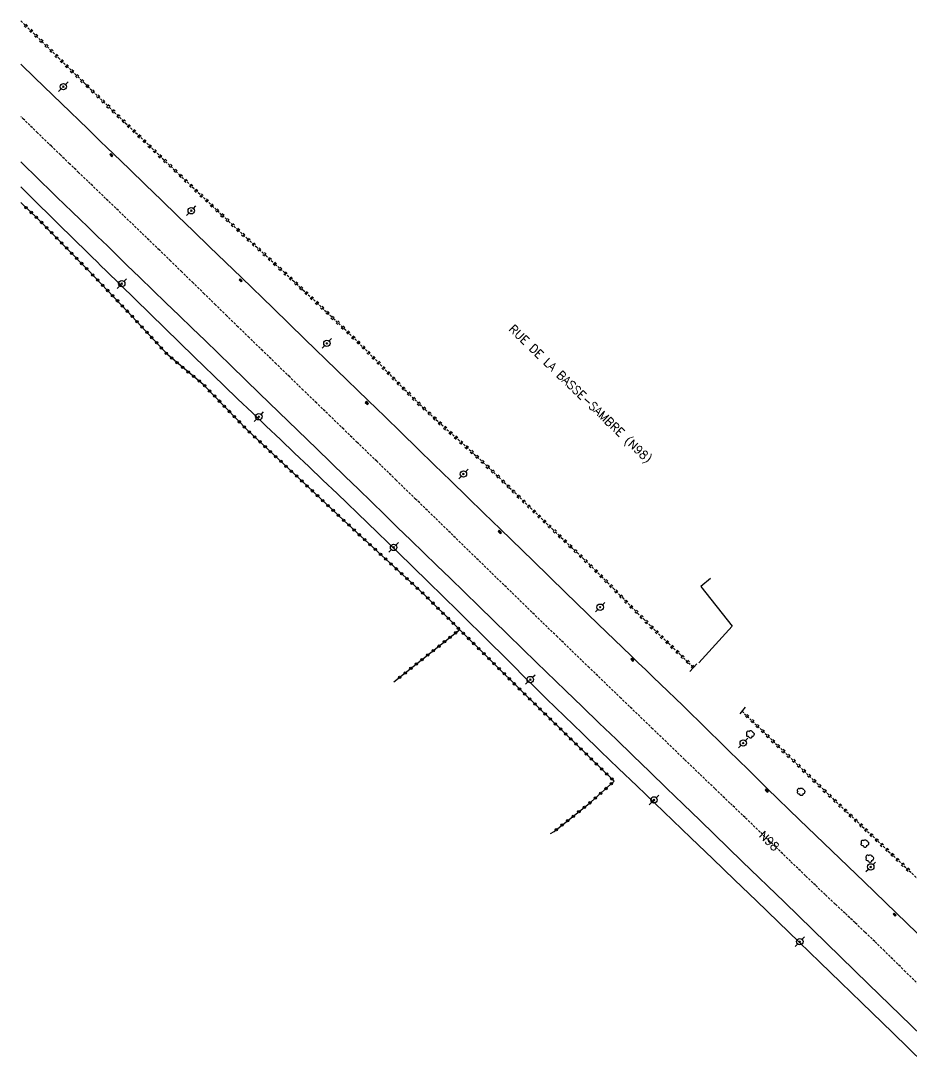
# Model space of a CAD drawing. Header units: millimetres. Extents: x 169000 to 170001, y 127000 to 128001.
# Drawn here: x 169000 to 169186.3, y 127777.7 to 127995.8 of the extents above; entities that cross this region are included whole.
import ezdxf
from ezdxf.enums import TextEntityAlignment as Align

# ---------------------------------------------------------------- set-up
doc = ezdxf.new("R2010")
doc.units = ezdxf.units.MM
doc.linetypes.add('DASHED', pattern=[0.75, 0.5, -0.25])
doc.layers.get('0').update_dxf_attribs({"linetype": 'CONTINUOUS'})
for name, color, linetype in [('W0001', 6, 'DASHED'), ('W0008', 7, 'CONTINUOUS'), ('W0120', 7, 'CONTINUOUS'), ('W0220', 5, 'DASHED'), ('W0300', 7, 'CONTINUOUS'), ('W0323', 7, 'CONTINUOUS'), ('W0330', 7, 'CONTINUOUS'), ('W0402', 7, 'CONTINUOUS'), ('W0473', 7, 'CONTINUOUS'), ('W0989', 7, 'CONTINUOUS'), ('W0990', 7, 'CONTINUOUS')]:
    doc.layers.add(name, color=color, linetype=linetype)
doc.styles.get("Standard").update_dxf_attribs({"font": 'romans.shx', "width": 0.85})

# ---------------------------------------------------------------- blocks, each defined once
blk = doc.blocks.new('T473')
for p, q in [((-0.166667, 0.166667), (0.166667, -0.166667)), ((-0.166667, -0.166667), (0.166667, 0.166667)), ((0.500001, 0.500001), (1.000002, 1.000002)), ((-1.000002, -1.000002), (-0.500001, -0.500001))]:
    blk.add_line(p, q)
blk.add_ellipse((0, 0), major_axis=(0.471405, 0.471405), ratio=1, start_param=5.4977871438, end_param=11.780972451)
blk = doc.blocks.new('T300')
for p, q in [((-0.8, 0.51), (-0.86, 0.34)), ((-0.86, 0.34), (-0.86, 0.17)), ((-0.86, 0.17), (-0.74, 0.06)), ((-0.69, 0.63), (-0.8, 0.51)), ((-0.8, -0.06), (-0.74, 0.06)), ((-0.74, 0.06), (-0.69, 0.11)), ((-0.57, 0.69), (-0.69, 0.63)), ((-0.46, 0.69), (-0.57, 0.69)), ((-0.29, 0.63), (-0.46, 0.69)), ((-0.29, 0.63), (-0.17, 0.74)), ((-0.23, 0.57), (-0.29, 0.63)), ((-0.17, 0.74), (-0.06, 0.8)), ((-0.06, 0.8), (0.06, 0.8)), ((0.06, 0.8), (0.23, 0.74)), ((0.23, 0.74), (0.34, 0.63)), ((0.34, 0.63), (0.4, 0.51)), ((0.46, 0.46), (0.34, 0.46)), ((0.4, 0.51), (0.4, 0.46)), ((0.57, 0.4), (0.46, 0.46)), ((0.57, 0.4), (0.69, 0.29)), ((0.69, 0.29), (0.74, 0.17)), ((0.74, 0.06), (0.69, -0.17)), ((0.74, 0.17), (0.74, 0.06)), ((-0.8, -0.17), (-0.8, -0.06)), ((-0.8, -0.23), (-0.8, -0.17)), ((-0.74, -0.34), (-0.8, -0.23)), ((-0.69, -0.4), (-0.74, -0.34)), ((-0.51, -0.46), (-0.69, -0.4)), ((-0.4, -0.46), (-0.51, -0.46)), ((-0.4, -0.46), (-0.34, -0.46)), ((-0.34, -0.46), (-0.34, -0.4)), ((-0.34, -0.51), (-0.34, -0.46)), ((-0.29, -0.63), (-0.34, -0.51)), ((-0.17, -0.74), (-0.29, -0.63)), ((-0.06, -0.8), (-0.17, -0.74)), ((0.06, -0.8), (-0.06, -0.8)), ((0.17, -0.74), (0.06, -0.8)), ((0.23, -0.69), (0.17, -0.74)), ((0.29, -0.46), (0.23, -0.46)), ((0.29, -0.63), (0.23, -0.69)), ((0.46, -0.4), (0.29, -0.46)), ((0.34, -0.51), (0.29, -0.63)), ((0.34, -0.51), (0.34, -0.46)), ((0.57, -0.34), (0.46, -0.4)), ((0.63, -0.29), (0.57, -0.34)), ((0.69, -0.17), (0.63, -0.29))]:
    blk.add_line(p, q)
blk = doc.blocks.new('avaloir')
for p, q in [((-3, 0), (-3, -6)), ((0, 0), (0, -6)), ((3, 0), (3, -6))]:
    blk.add_line(p, q)
blk.add_lwpolyline([(0, 0), (-6, 0), (-6, -6), (6, -6), (6, 0), (-6, 0)])
blk = doc.blocks.new('T684')
at = {"xscale": 0.1666666666666667, "yscale": 0.1666666666666667, "rotation": 270}
blk.add_blockref('avaloir', (0, 0), dxfattribs=at)
blk = doc.blocks.new('t323o')
at = {"color": 0, "linetype": 'Continuous'}
for radius in [0.25, 0.15]:
    blk.add_circle((0, 0), radius, dxfattribs=at)
blk = doc.blocks.new('t220o')
at = {"color": 0, "linetype": 'Continuous'}
for p, q in [((-0.25, 0.25), (0.25, 0.25)), ((-0.25, -0.25), (0.25, -0.25))]:
    blk.add_line(p, q, dxfattribs=at)

msp = doc.modelspace()

# ---------------------------------------------------------------- linework, layer by layer
at = {"layer": 'W0001', "linetype": 'DASHED'}
for points in [[(169014, 127962.23), (169012.09, 127964.06), (169010.19, 127965.89), (169008.29, 127967.72), (169006.39, 127969.55), (169003.49, 127972.37), (169000.59, 127975.19), (169000, 127975.76)], [(169189.55, 127792.51), (169185.15, 127796.84), (169180.75, 127801.18), (169178.71, 127803.17), (169176.65, 127805.14), (169174.58, 127807.1), (169172.51, 127809.05), (169170.43, 127811), (169168.35, 127812.96), (169166.29, 127814.92), (169164.23, 127816.9), (169161.07, 127819.95), (169157.91, 127823), (169154.74, 127826.05), (169151.57, 127829.09), (169148.4, 127832.13), (169145.23, 127835.17), (169142.06, 127838.22), (169138.9, 127841.26), (169132.24, 127847.67), (169125.59, 127854.07), (169118.94, 127860.48), (169112.3, 127866.9), (169109.09, 127870), (169105.89, 127873.11), (169102.69, 127876.22), (169099.5, 127879.33), (169096.3, 127882.44), (169093.1, 127885.55), (169089.9, 127888.66), (169086.7, 127891.77), (169082.63, 127895.73), (169078.55, 127899.68), (169074.48, 127903.64), (169070.4, 127907.59), (169067.57, 127910.33), (169064.75, 127913.07), (169061.92, 127915.8), (169059.1, 127918.54), (169056.27, 127921.28), (169053.44, 127924.02), (169050.62, 127926.76), (169047.8, 127929.5), (169045.45, 127931.79), (169043.1, 127934.08), (169040.75, 127936.37), (169038.4, 127938.67), (169036.05, 127940.96), (169033.7, 127943.25), (169031.35, 127945.54), (169028.99, 127947.83), (169025.25, 127951.44), (169021.5, 127955.04), (169017.75, 127958.63), (169014, 127962.23)]]:
    msp.add_lwpolyline(points, dxfattribs=at)
at = {"layer": 'W0008'}
for points in [[(169014, 127973.15), (169008.48, 127978.49), (169002.96, 127983.83), (169000, 127986.7)], [(169187.63, 127804.89), (169183.23, 127809.12), (169176.48, 127815.62), (169169.72, 127822.12), (169162.97, 127828.62), (169156.24, 127835.15), (169154.22, 127837.13), (169152.2, 127839.11), (169150.18, 127841.09), (169148.17, 127843.08), (169146.15, 127845.06), (169144.14, 127847.05), (169142.12, 127849.03), (169140.09, 127851.01), (169138.55, 127852.51), (169137, 127854.01), (169135.45, 127855.5), (169133.9, 127856.99), (169132.35, 127858.49), (169130.79, 127859.98), (169129.24, 127861.48), (169127.69, 127862.97), (169120.86, 127869.58), (169114.03, 127876.19), (169107.2, 127882.8), (169100.38, 127889.41), (169096.92, 127892.78), (169093.46, 127896.14), (169090, 127899.51), (169086.54, 127902.88), (169083.09, 127906.25), (169079.63, 127909.62), (169076.17, 127912.98), (169072.71, 127916.35), (169066.08, 127922.78), (169059.45, 127929.21), (169052.81, 127935.63), (169046.17, 127942.05), (169042.82, 127945.29), (169039.47, 127948.53), (169036.12, 127951.77), (169032.77, 127955.01), (169029.42, 127958.24), (169026.07, 127961.48), (169022.72, 127964.72), (169019.37, 127967.96), (169018.03, 127969.26), (169016.69, 127970.56), (169015.34, 127971.85), (169014, 127973.15)], [(169000, 127966.26), (169001.09, 127965.19), (169002.71, 127963.62), (169004.32, 127962.06), (169005.93, 127960.49), (169007.55, 127958.92), (169009.16, 127957.36), (169010.77, 127955.79), (169012.39, 127954.22), (169014, 127952.65)], [(169014, 127952.65), (169016.05, 127950.66), (169018.11, 127948.67), (169020.16, 127946.68), (169022.21, 127944.68), (169024.94, 127942.05), (169027.66, 127939.41), (169030.38, 127936.78), (169033.11, 127934.15), (169035.83, 127931.51), (169038.56, 127928.88), (169041.28, 127926.24), (169044, 127923.61), (169049.98, 127917.82), (169055.96, 127912.03), (169061.93, 127906.24), (169067.91, 127900.45), (169070.65, 127897.79), (169073.39, 127895.13), (169076.13, 127892.46), (169078.87, 127889.8), (169081.61, 127887.14), (169084.35, 127884.47), (169087.09, 127881.81), (169089.83, 127879.15), (169095.87, 127873.28), (169101.92, 127867.4), (169107.96, 127861.53), (169114.01, 127855.67), (169117.53, 127852.26), (169121.05, 127848.86), (169124.57, 127845.47), (169128.09, 127842.07), (169131.62, 127838.67), (169135.14, 127835.27), (169138.66, 127831.87), (169142.17, 127828.47), (169150.99, 127819.91), (169159.8, 127811.36), (169168.6, 127802.79), (169177.41, 127794.23), (169181.86, 127789.92), (169186.32, 127785.61), (169190.77, 127781.3)]]:
    msp.add_lwpolyline(points, dxfattribs=at)
at = {"layer": 'W0120'}
for points in [[(169141.49, 127861.23), (169140.02, 127859.67)], [(169151.62, 127852.15), (169150.48, 127850.76)]]:
    msp.add_lwpolyline(points, dxfattribs=at)
at = {"layer": 'W0220', "linetype": 'DASHED'}
for points in [[(169000, 127995.78), (169000.95, 127994.85), (169002.69, 127993.15), (169004.42, 127991.45), (169006.16, 127989.74), (169007.89, 127988.04), (169009.62, 127986.33), (169011.36, 127984.63), (169013.1, 127982.94), (169013.32, 127982.72), (169013.55, 127982.5), (169013.77, 127982.28), (169014, 127982.06)], [(169014, 127982.06), (169017.93, 127978.26), (169021.86, 127974.46), (169025.8, 127970.68), (169029.75, 127966.9), (169033.17, 127963.62), (169036.6, 127960.36), (169040.03, 127957.1), (169043.48, 127953.86), (169045.42, 127952.05), (169047.36, 127950.26), (169049.31, 127948.47), (169051.27, 127946.68), (169053.22, 127944.89), (169055.17, 127943.11), (169057.11, 127941.31), (169059.05, 127939.51), (169061.95, 127936.79), (169064.85, 127934.06), (169067.72, 127931.32), (169070.58, 127928.55), (169072.14, 127927), (169073.68, 127925.44), (169075.21, 127923.87), (169076.74, 127922.29), (169078.27, 127920.72), (169079.8, 127919.15), (169081.36, 127917.6), (169082.93, 127916.06), (169084.62, 127914.46), (169086.33, 127912.87), (169088.05, 127911.3), (169089.79, 127909.75), (169091.52, 127908.19), (169093.25, 127906.63), (169094.97, 127905.06), (169096.68, 127903.47), (169098.36, 127901.88), (169100.04, 127900.29), (169101.7, 127898.69), (169103.36, 127897.08), (169105.02, 127895.47), (169106.68, 127893.86), (169108.34, 127892.25), (169110.01, 127890.64), (169111.29, 127889.42), (169112.57, 127888.19), (169113.85, 127886.97), (169115.14, 127885.75), (169116.42, 127884.52), (169117.7, 127883.29), (169118.97, 127882.06), (169120.24, 127880.82), (169121.51, 127879.55), (169122.78, 127878.27), (169124.04, 127876.99), (169125.3, 127875.7), (169126.56, 127874.42), (169127.82, 127873.13), (169129.09, 127871.85), (169130.36, 127870.58), (169132.94, 127868.05), (169135.53, 127865.54), (169138.13, 127863.04), (169140.75, 127860.55)], [(169150.95, 127851.33), (169170.11, 127832.89), (169186.19, 127817.72)], [(169187.94, 127816.03), (169186.19, 127817.72)]]:
    msp.add_lwpolyline(points, dxfattribs=at)
at = {"layer": 'W0323'}
for points in [[(169014, 127943.69), (169013.49, 127944.23), (169003.44, 127954.5), (169000, 127957.74)], [(169124.19, 127836.68), (169105.35, 127855.04), (169084.3, 127875.86), (169067.62, 127891.22), (169059.97, 127898.42), (169047.54, 127910.04), (169038.18, 127919.71), (169030.84, 127925.8), (169022.35, 127934.98), (169014, 127943.69)], [(169078.1, 127857.48), (169091.85, 127868.4)], [(169110.83, 127825.77), (169111.61, 127826.2), (169119.38, 127832.36), (169124.19, 127836.68)]]:
    msp.add_lwpolyline(points, dxfattribs=at)
at = {"layer": 'W0330'}
for points in [[(169000, 127961.03), (169001.76, 127959.3), (169007.88, 127953.27), (169014, 127947.24)], [(169014, 127947.24), (169014.94, 127946.32), (169015.88, 127945.4), (169016.83, 127944.47), (169017.77, 127943.55), (169023.94, 127937.52), (169030.11, 127931.5), (169036.29, 127925.48), (169042.49, 127919.49), (169045.44, 127916.65), (169048.4, 127913.82), (169051.36, 127910.99), (169054.33, 127908.17), (169057.3, 127905.35), (169060.26, 127902.53), (169063.22, 127899.7), (169066.18, 127896.86), (169072.54, 127890.73), (169078.89, 127884.6), (169085.22, 127878.44), (169091.54, 127872.27), (169093.86, 127869.99), (169096.17, 127867.7), (169098.47, 127865.4), (169100.78, 127863.1), (169103.08, 127860.8), (169105.38, 127858.51), (169107.7, 127856.22), (169110.02, 127853.94), (169113.78, 127850.28), (169117.55, 127846.64), (169121.33, 127843), (169125.11, 127839.37), (169128.9, 127835.74), (169132.69, 127832.11), (169136.48, 127828.48), (169140.26, 127824.84), (169144.82, 127820.45), (169149.38, 127816.05), (169153.94, 127811.66), (169158.5, 127807.26), (169162.87, 127803.04), (169167.24, 127798.83), (169171.61, 127794.61), (169175.96, 127790.39), (169182.49, 127784.05), (169189.01, 127777.7)], [(169144.36, 127879.07), (169142.33, 127877.43)], [(169142.33, 127877.43), (169148.9, 127869.12), (169141.88, 127861.48)]]:
    msp.add_lwpolyline(points, dxfattribs=at)

# ---------------------------------------------------------------- block references
at = {"layer": 'W0220'}
for p, rotation in [((169001.07, 127994.73), 315.6126943045678), ((169002.15, 127993.68), 315.6126943045678), ((169003.22, 127992.63), 315.5071967769583), ((169004.29, 127991.58), 315.5071967769583), ((169005.36, 127990.53), 315.4481014009178), ((169006.43, 127989.48), 315.4451540514581), ((169007.49, 127988.42), 315.4451540514581), ((169008.56, 127987.37), 315.4983547930733), ((169009.63, 127986.32), 315.5979578563457), ((169010.71, 127985.27), 315.5979578563457), ((169011.78, 127984.22), 315.7439628590119), ((169012.85, 127983.18), 315.7439628590119), ((169013.93, 127982.13), 315.8566647607935), ((169015.08, 127981.02), 315.9257289757452), ((169016.16, 127979.97), 315.9257289757452), ((169017.23, 127978.93), 315.9257289757452), ((169018.31, 127977.89), 316.0459041842709), ((169019.39, 127976.85), 316.0459041842709), ((169020.47, 127975.81), 316.0459041842709), ((169021.55, 127974.76), 316.0459041842709), ((169022.63, 127973.72), 316.1494054814912), ((169023.71, 127972.69), 316.1494054814912), ((169024.8, 127971.65), 316.1494054814912), ((169025.88, 127970.61), 316.2362328160326), ((169026.96, 127969.57), 316.2362328160326), ((169028.04, 127968.53), 316.2362328160326), ((169029.13, 127967.49), 316.2362328160326), ((169030.21, 127966.46), 316.288284504956), ((169031.3, 127965.42), 316.288284504956), ((169032.38, 127964.38), 316.288284504956), ((169033.46, 127963.35), 316.3512802628916), ((169034.55, 127962.31), 316.3512802628916), ((169035.63, 127961.28), 316.3512802628916), ((169036.72, 127960.24), 316.5079762689638), ((169037.81, 127959.21), 316.5079762689638), ((169038.9, 127958.18), 316.5079762689638), ((169039.99, 127957.15), 316.5079762689638), ((169041.08, 127956.12), 316.7583700806614), ((169042.17, 127955.09), 316.7583700806614), ((169043.26, 127954.06), 316.7583700806614), ((169044.36, 127953.04), 317.041049105062), ((169045.46, 127952.02), 317.285509004626), ((169046.56, 127951), 317.285509004626), ((169047.66, 127949.98), 317.4534530357477), ((169048.77, 127948.97), 317.4534530357477), ((169049.87, 127947.95), 317.5448794529358), ((169050.98, 127946.94), 317.5448794529358), ((169052.09, 127945.93), 317.5439999673295), ((169053.19, 127944.92), 317.5439999673295), ((169054.3, 127943.9), 317.4508146285463), ((169055.4, 127942.89), 317.2811118148263), ((169056.51, 127941.87), 317.2811118148263), ((169057.61, 127940.85), 317.0348932887551), ((169058.7, 127939.83), 317.0348932887551), ((169059.8, 127938.8), 316.8644549879555), ((169060.89, 127937.78), 316.8644549879555), ((169061.99, 127936.75), 316.72289800577), ((169063.08, 127935.72), 316.72289800577), ((169064.17, 127934.7), 316.72289800577), ((169065.26, 127933.67), 316.3916266630239), ((169066.35, 127932.63), 316.3916266630239), ((169067.43, 127931.6), 316.3916266630239), ((169068.51, 127930.55), 315.8706621262527), ((169069.59, 127929.51), 315.8706621262527), ((169070.67, 127928.46), 315.2305839993522), ((169071.73, 127927.41), 315.2305839993522), ((169072.79, 127926.34), 314.6358529679456), ((169073.84, 127925.28), 314.2484853380515), ((169074.89, 127924.2), 314.2484853380515), ((169075.93, 127923.13), 314.0685106851582), ((169076.98, 127922.05), 314.1352859854031), ((169078.02, 127920.97), 314.1352859854031), ((169079.07, 127919.9), 314.4487828423628), ((169080.12, 127918.83), 314.9695969575241), ((169081.18, 127917.77), 314.9695969575241), ((169082.25, 127916.72), 315.697688596227), ((169083.33, 127915.68), 316.4939507433897), ((169084.42, 127914.65), 316.4939507433897), ((169085.52, 127913.62), 317.1939722687853), ((169086.62, 127912.61), 317.70431907335), ((169087.73, 127911.6), 317.70431907335), ((169088.84, 127910.59), 318.0249585526441), ((169089.96, 127909.59), 318.1128293814481), ((169091.08, 127908.59), 318.1128293814481), ((169092.19, 127907.58), 317.9678992472901), ((169093.31, 127906.58), 317.6331758664077), ((169094.41, 127905.57), 317.6331758664077), ((169095.52, 127904.55), 317.108680643781), ((169096.62, 127903.53), 317.108680643781), ((169097.71, 127902.5), 316.6422540391901), ((169098.8, 127901.47), 316.3399875164159), ((169099.88, 127900.44), 316.3399875164159), ((169100.96, 127899.4), 316.1040828567673), ((169102.04, 127898.35), 315.9345419038472), ((169103.12, 127897.31), 315.9345419038472), ((169104.2, 127896.27), 315.8490835134402), ((169105.27, 127895.22), 315.8477116644183), ((169106.35, 127894.18), 315.8477116644183), ((169107.43, 127893.13), 315.912714078647), ((169108.5, 127892.09), 316.0440902457685), ((169109.58, 127891.05), 316.0440902457685), ((169110.67, 127890.01), 316.2052844354251), ((169111.75, 127888.97), 316.3396906882953), ((169112.84, 127887.94), 316.4038119797881), ((169113.92, 127886.9), 316.3976477450616), ((169115.01, 127885.87), 316.3976477450616), ((169116.09, 127884.83), 316.3107051821617), ((169117.18, 127883.79), 316.1429883871886), ((169118.25, 127882.75), 315.9049970385331), ((169119.33, 127881.71), 315.5967332226531), ((169120.4, 127880.66), 315.200640198349), ((169121.47, 127879.6), 315.200640198349), ((169122.52, 127878.54), 314.7964624452969), ((169123.58, 127877.47), 314.5145360917685), ((169124.63, 127876.4), 314.3548686184909), ((169125.67, 127875.32), 314.3432351513037), ((169126.72, 127874.25), 314.4796374409659), ((169127.77, 127873.18), 314.4796374409659), ((169128.83, 127872.11), 314.7383032767436), ((169129.89, 127871.05), 315.1192257951051), ((169130.96, 127870), 315.4954131504903), ((169132.03, 127868.95), 315.4954131504903), ((169133.1, 127867.9), 315.8162262603569), ((169134.17, 127866.85), 315.8162262603569), ((169135.25, 127865.81), 315.8162262603569), ((169136.33, 127864.77), 316.1370402455306), ((169137.41, 127863.73), 316.1370402455306), ((169138.49, 127862.69), 316.4578551061471), ((169139.58, 127861.66), 316.4578551061471), ((169140.67, 127860.62), 316.4578551061471), ((169152.03, 127850.29), 316.1031122012634), ((169153.11, 127849.25), 316.1031122012634), ((169154.19, 127848.21), 316.1031122012634), ((169155.27, 127847.17), 316.1031122012634), ((169156.35, 127846.13), 316.1031122012634), ((169157.43, 127845.09), 316.1031122012634), ((169158.51, 127844.05), 316.1031122012634), ((169159.59, 127843.01), 316.1031122012634), ((169160.67, 127841.97), 316.1031122012634), ((169161.76, 127840.93), 316.1031122012634), ((169162.84, 127839.89), 316.1031122012634), ((169163.92, 127838.85), 316.1031122012634), ((169165, 127837.81), 316.1031122012634), ((169166.08, 127836.77), 316.1031122012634), ((169167.16, 127835.73), 316.1031122012634), ((169168.24, 127834.69), 316.1031122012634), ((169169.32, 127833.65), 316.1031122012634), ((169170.41, 127832.61), 316.6717524850848), ((169171.5, 127831.58), 316.6717524850848), ((169172.59, 127830.55), 316.6717524850848), ((169173.68, 127829.52), 316.6717524850848), ((169174.77, 127828.49), 316.6717524850848), ((169175.86, 127827.46), 316.6717524850848), ((169176.95, 127826.44), 316.6717524850848), ((169178.04, 127825.41), 316.6717524850848), ((169179.13, 127824.38), 316.6717524850848), ((169180.23, 127823.35), 316.6717524850848), ((169181.32, 127822.32), 316.6717524850848), ((169182.41, 127821.29), 316.6717524850848), ((169183.5, 127820.26), 316.6717524850848), ((169184.59, 127819.23), 316.6717524850848), ((169185.68, 127818.2), 316.6717524850848)]:
    msp.add_blockref('t220o', p, dxfattribs=dict(at, rotation=rotation))
at = {"layer": 'W0300'}
for p in [(169152.72, 127846.48), (169163.36, 127834.47), (169176.71, 127823.63), (169177.72, 127820.51)]:
    msp.add_blockref('T300', p, dxfattribs=at)
at = {"layer": 'W0323'}
for p, rotation in [((169001.09, 127956.71), 136.6729249782644), ((169002.18, 127955.68), 136.6729249782644), ((169003.27, 127954.65), 136.6729249782644), ((169004.33, 127953.59), 134.3769685483182), ((169005.38, 127952.52), 134.3769685483182), ((169006.43, 127951.44), 134.3769685483182), ((169007.48, 127950.37), 134.3769685483182), ((169008.53, 127949.3), 134.3769685483182), ((169009.57, 127948.23), 134.3769685483182), ((169010.62, 127947.16), 134.3769685483182), ((169011.67, 127946.08), 134.3769685483182), ((169012.72, 127945.01), 134.3769685483182), ((169013.77, 127943.94), 133.7758769376894), ((169015.04, 127942.61), 133.7758769375655), ((169016.08, 127941.53), 133.7758769375655), ((169017.11, 127940.44), 133.7758769375655), ((169018.15, 127939.36), 133.7758769375655), ((169019.19, 127938.28), 133.7758769375655), ((169020.23, 127937.2), 133.7758769375655), ((169021.26, 127936.11), 133.7758769375655), ((169022.3, 127935.03), 133.7758769375655), ((169023.32, 127933.93), 132.7539400076748), ((169024.34, 127932.83), 132.7539400076748), ((169025.36, 127931.73), 132.7539400076748), ((169026.38, 127930.62), 132.7539400076748), ((169027.39, 127929.52), 132.7539400076748), ((169028.41, 127928.42), 132.7539400076748), ((169029.43, 127927.32), 132.7539400076748), ((169030.45, 127926.22), 132.7539400076748), ((169031.55, 127925.21), 140.3498747349394), ((169032.71, 127924.25), 140.3498747349394), ((169033.86, 127923.29), 140.3498747349394), ((169035.02, 127922.33), 140.3498747349394), ((169036.17, 127921.38), 140.3498747349394), ((169037.33, 127920.42), 140.3498747349394), ((169038.45, 127919.43), 134.0490700767948), ((169039.49, 127918.35), 134.0490700767948), ((169040.54, 127917.28), 134.0490700767948), ((169041.58, 127916.2), 134.0490700767948), ((169042.62, 127915.12), 134.0490700767948), ((169043.67, 127914.04), 134.0490700767948), ((169044.71, 127912.96), 134.0490700767948), ((169045.75, 127911.88), 134.0490700767948), ((169046.8, 127910.81), 134.0490700767948), ((169047.85, 127909.74), 136.9317641447066), ((169048.95, 127908.72), 136.9317641447066), ((169050.04, 127907.7), 136.9317641447066), ((169051.14, 127906.67), 136.9317641447066), ((169052.24, 127905.65), 136.9317641447066), ((169053.33, 127904.62), 136.9317641447066), ((169054.43, 127903.6), 136.9317641447066), ((169055.52, 127902.57), 136.9317641447066), ((169056.62, 127901.55), 136.9317641447066), ((169057.72, 127900.53), 136.9317641447066), ((169058.81, 127899.5), 136.9317641447066), ((169059.91, 127898.48), 136.9317641447066), ((169061, 127897.45), 136.7665421783302), ((169062.09, 127896.42), 136.7665421783302), ((169063.19, 127895.39), 136.7665421783302), ((169064.28, 127894.37), 136.7665421783302), ((169065.37, 127893.34), 136.7665421783302), ((169066.46, 127892.31), 136.7665421783302), ((169067.56, 127891.28), 136.7665421783302), ((169068.66, 127890.27), 137.3625892684418), ((169069.76, 127889.25), 137.3625892684418), ((169070.87, 127888.24), 137.3625892684418), ((169071.97, 127887.22), 137.3625892684418), ((169073.07, 127886.2), 137.3625892684418), ((169074.18, 127885.19), 137.3625892684418), ((169075.28, 127884.17), 137.3625892684418), ((169076.38, 127883.16), 137.3625892684418), ((169077.49, 127882.14), 137.3625892684418), ((169078.59, 127881.12), 137.3625892684418), ((169079.7, 127880.11), 137.3625892684418), ((169080.8, 127879.09), 137.3625892684418), ((169081.9, 127878.08), 137.3625892684418), ((169083.01, 127877.06), 137.3625892684418), ((169084.11, 127876.04), 137.3625892684418), ((169085.18, 127875), 135.2969801220449), ((169086.25, 127873.94), 135.2969801220449), ((169087.31, 127872.88), 135.2969801220449), ((169088.38, 127871.83), 135.2969801220449), ((169089.45, 127870.77), 135.2969801220449), ((169090.51, 127869.72), 135.2969801220449), ((169089.85, 127866.81), 38.47533715516063), ((169091.02, 127867.74), 38.47533715516063), ((169091.58, 127868.66), 135.2969801220449), ((169092.64, 127867.61), 135.2969801220449), ((169087.5, 127864.94), 38.47533715516063), ((169088.67, 127865.88), 38.47533715516063), ((169093.71, 127866.55), 135.2969801220449), ((169094.78, 127865.5), 135.2969801220449), ((169085.15, 127863.08), 38.47533715516063), ((169086.32, 127864.01), 38.47533715516063), ((169095.84, 127864.44), 135.2969801220449), ((169096.91, 127863.39), 135.2969801220449), ((169081.63, 127860.28), 38.47533715516063), ((169082.8, 127861.21), 38.47533715516063), ((169083.98, 127862.14), 38.47533715516063), ((169097.98, 127862.33), 135.2969801220449), ((169099.04, 127861.28), 135.2969801220449), ((169100.11, 127860.22), 135.2969801220449), ((169079.28, 127858.41), 38.47533715516063), ((169080.45, 127859.34), 38.47533715516063), ((169101.17, 127859.17), 135.2969801220449), ((169102.24, 127858.11), 135.2969801220449), ((169103.31, 127857.06), 135.2969801220449), ((169104.37, 127856), 135.2969801220449), ((169105.44, 127854.95), 135.7423791671135), ((169106.51, 127853.9), 135.7423791671135), ((169107.59, 127852.85), 135.7423791671135), ((169108.66, 127851.81), 135.7423791671135), ((169109.74, 127850.76), 135.7423791671135), ((169110.81, 127849.71), 135.7423791671135), ((169111.89, 127848.67), 135.7423791671135), ((169112.96, 127847.62), 135.7423791671135), ((169114.03, 127846.57), 135.7423791671135), ((169115.11, 127845.53), 135.7423791671135), ((169116.18, 127844.48), 135.7423791671135), ((169117.26, 127843.43), 135.7423791671135), ((169118.33, 127842.39), 135.7423791671135), ((169119.41, 127841.34), 135.7423791671135), ((169120.48, 127840.29), 135.7423791671135), ((169121.55, 127839.25), 135.7423791671135), ((169122.63, 127838.2), 135.7423791671135), ((169123.7, 127837.15), 135.7423791671135), ((169121.38, 127834.16), 41.9325082642872), ((169122.5, 127835.16), 41.9325082642872), ((169123.61, 127836.17), 41.9325082642872), ((169119.14, 127832.17), 38.43880953934686), ((169120.27, 127833.16), 41.9325082642872), ((169116.79, 127830.31), 38.43880953934686), ((169117.96, 127831.24), 38.43880953934686), ((169113.26, 127827.51), 38.43880953934686), ((169114.44, 127828.44), 38.43880953934686), ((169115.61, 127829.37), 38.43880953934686), ((169112.09, 127826.58), 38.43880953934686)]:
    msp.add_blockref('t323o', p, dxfattribs=dict(at, rotation=rotation))
at = {"layer": 'W0402', "yscale": 0.31, "zscale": 0.31}
for p, xscale, rotation in [((169019.06, 127967.79), 0.31, 45.95546981241408), ((169046.1, 127941.58), 0.31, 45.94309350963801), ((169072.54, 127915.96), 0.3100000000000001, 45.84001229468419), ((169100.35, 127888.97), 0.31, 45.85066738978941), ((169128.08, 127862.21), 0.3100000000000001, 46.00268007995721), ((169156.23, 127834.85), 0.31, 45.78168247917228), ((169183, 127808.88), 0.31, 46.08054423649536)]:
    msp.add_blockref('T684', p, dxfattribs=dict(at, xscale=xscale, rotation=rotation))
at = {"layer": 'W0473'}
for p in [(169008.9, 127982), (169035.66, 127956.05), (169021.13, 127940.78), (169064.05, 127928.3), (169049.81, 127912.95), (169092.64, 127900.96), (169078.02, 127885.6), (169121.25, 127873.1), (169106.62, 127857.96), (169151.19, 127844.68), (169132.52, 127832.77), (169177.89, 127818.77), (169163.04, 127803.12)]:
    msp.add_blockref('T473', p, dxfattribs=at)

# ---------------------------------------------------------------- texts
at = {"layer": 'W0989'}
msp.add_text('RUE DE LA BASSE-SAMBRE (N98)', height=1.75, rotation=316.0134, dxfattribs=at).set_placement((169117.14, 127917.75), align=Align.MIDDLE_CENTER)
at = {"layer": 'W0990'}
msp.add_text('N98', height=1.75, rotation=315.7848, dxfattribs=at).set_placement((169156.65, 127824.19), align=Align.MIDDLE_CENTER)

doc.saveas('drawing.dxf')
